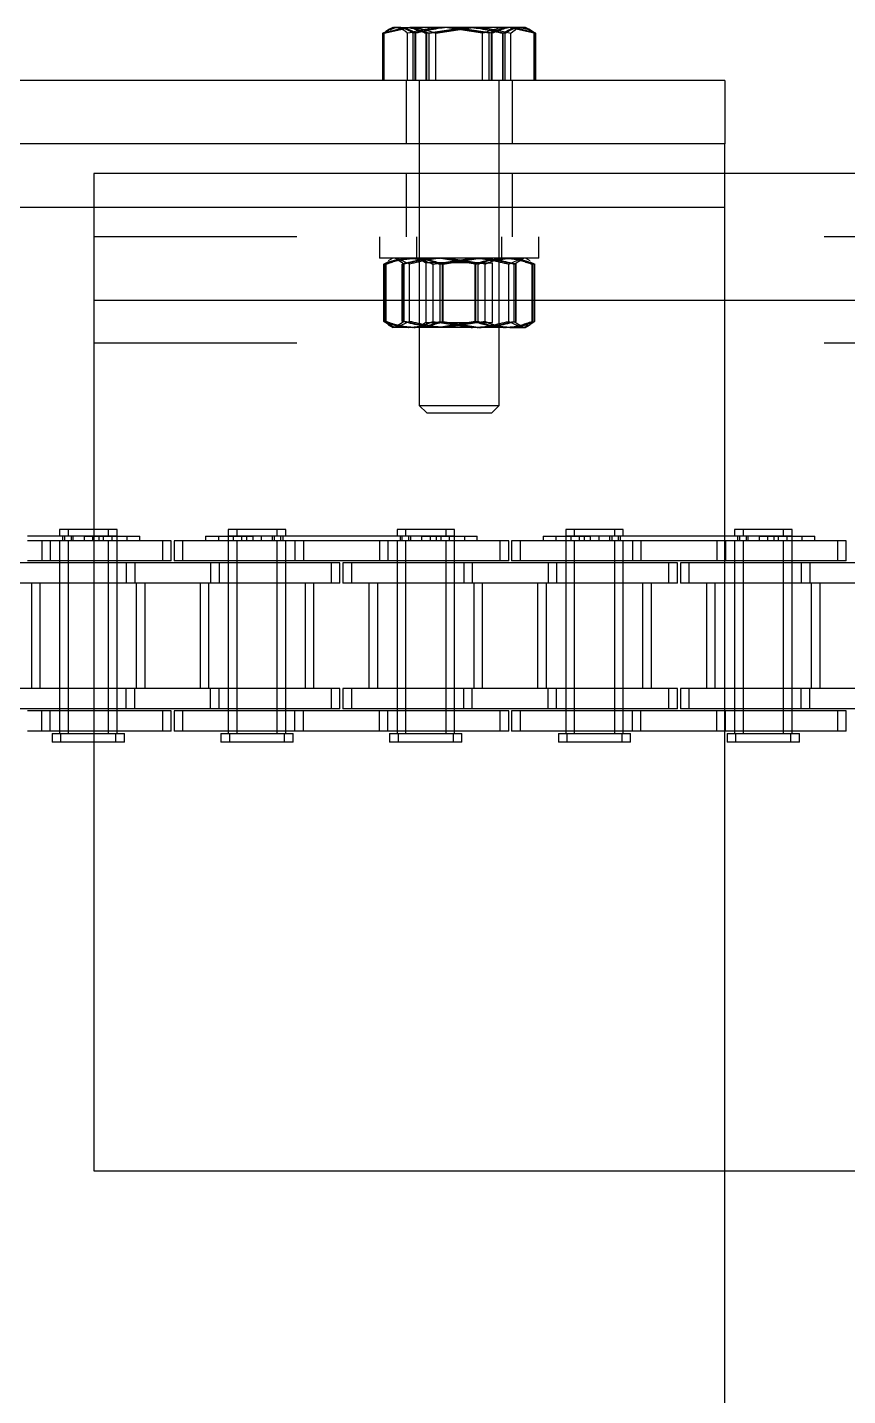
# Model space of a CAD drawing. Header units: metres. Extents: x 0 to 21025, y 0 to 14850.
# Drawn here: x 2875.6 to 2937.3, y 9244.2 to 9347.1 of the extents above; entities that cross this region are included whole.
import ezdxf

# ---------------------------------------------------------------- set-up
doc = ezdxf.new("R2010")
doc.units = ezdxf.units.M
doc.header["$LTSCALE"] = 25
doc.linetypes.add('HIDDEN2', pattern=[4.7625, 3.175, -1.5875])
doc.layers.add('SL4', color=4, linetype='Continuous')
doc.layers.add('ST1', color=7, linetype='HIDDEN2')

msp = doc.modelspace()

# ---------------------------------------------------------------- linework, layer by layer
at = {"layer": 'SL4'}
for p, q in [((2902.309, 9343.146), (2902.309, 9346.699)), ((2902.332, 9346.699), (2902.485, 9346.739)), ((2902.332, 9343.146), (2902.332, 9346.699)), ((2902.422, 9346.699), (2904.362, 9347.146)), ((2902.825, 9346.951), (2902.422, 9346.699)), ((2902.422, 9343.146), (2902.422, 9346.699)), ((2902.814, 9347.002), (2902.627, 9346.894)), ((2903.064, 9347.146), (2902.814, 9347.002)), ((2903.064, 9347.146), (2904.362, 9347.146)), ((2909.124, 9347.146), (2904.362, 9347.146)), ((2906.303, 9346.699), (2909.124, 9347.146)), ((2906.303, 9343.146), (2906.303, 9346.699)), ((2912.826, 9347.146), (2909.124, 9347.146)), ((2911.945, 9343.146), (2911.945, 9346.699)), ((2913.064, 9347.146), (2912.826, 9347.146)), ((2913.314, 9347.002), (2913.064, 9347.146)), ((2913.501, 9346.894), (2913.314, 9347.002)), ((2913.602, 9346.835), (2913.501, 9346.894)), ((2913.706, 9343.146), (2913.706, 9346.699)), ((2913.796, 9343.146), (2913.796, 9346.699)), ((2913.82, 9343.146), (2913.82, 9346.699)), ((2928.064, 9343.146), (2828.064, 9343.146)), ((2928.064, 9343.146), (2928.064, 9338.384)), ((2928.064, 9338.384), (2828.064, 9338.384)), ((2905.064, 9338.384), (2905.064, 9336.149)), ((2911.064, 9336.149), (2911.064, 9338.384)), ((2928.064, 9336.149), (2928.064, 9338.384)), ((4205.539, 9336.149), (2880.564, 9336.149)), ((2880.564, 9336.149), (2880.564, 9326.624)), ((2875.564, 9333.621), (2880.564, 9333.621)), ((2880.564, 9326.624), (4205.539, 9326.624)), ((2880.564, 9326.624), (2880.564, 9261.149)), ((2877.985, 9309.384), (2877.985, 9308.91)), ((2880.564, 9309.384), (2877.985, 9309.384)), ((2879.83, 9308.873), (2875.564, 9308.873)), ((2876.655, 9308.541), (2875.564, 9308.541)), ((2876.655, 9308.541), (2876.655, 9307.021)), ((2880.469, 9308.541), (2876.655, 9308.541)), ((2877.985, 9308.91), (2880.564, 9308.91)), ((2878.354, 9308.91), (2878.354, 9308.873)), ((2879.83, 9308.873), (2879.83, 9308.541)), ((2879.83, 9308.873), (2880.564, 9308.873)), ((2876.655, 9307.021), (2875.564, 9307.021)), ((2880.564, 9306.869), (2875.564, 9306.869)), ((2880.564, 9307.021), (2876.655, 9307.021)), ((2877.985, 9307.021), (2877.985, 9306.869)), ((2880.564, 9305.349), (2875.564, 9305.349)), ((2875.87, 9305.349), (2875.87, 9297.419)), ((2880.564, 9297.419), (2875.564, 9297.419)), ((2880.564, 9295.899), (2875.564, 9295.899)), ((2877.985, 9295.899), (2877.985, 9295.747)), ((2876.655, 9295.747), (2875.564, 9295.747)), ((2876.655, 9294.227), (2876.655, 9295.747)), ((2880.564, 9295.747), (2876.655, 9295.747)), ((2876.655, 9294.227), (2875.564, 9294.227)), ((2880.564, 9294.227), (2876.655, 9294.227)), ((2877.432, 9294.042), (2877.432, 9293.384)), ((2877.432, 9294.042), (2880.564, 9294.042)), ((2877.985, 9294.227), (2877.985, 9294.042)), ((2880.564, 9293.384), (2877.432, 9293.384)), ((2880.564, 9261.149), (4205.539, 9261.149)), ((2928.064, 9121.619), (2928.064, 9261.149))]:
    msp.add_line(p, q, dxfattribs=at)
for points, knots in [([(2904.362, 9347.146), (2904.408, 9347.146), (2905.064, 9347.139), (2905.706, 9346.911), (2906.303, 9346.699)], [0, 0, 0, 0, 0.0702006, 1, 1, 1, 1]), ([(2909.124, 9347.146), (2909.191, 9347.146), (2910.143, 9347.139), (2911.077, 9346.911), (2911.945, 9346.699)], [0, 0, 0, 0, 0.0702006, 1, 1, 1, 1]), ([(2911.945, 9346.699), (2912.168, 9346.882), (2912.459, 9347.12), (2912.757, 9347.141), (2912.826, 9347.146)], [0, 0, 0, 0, 0.7681507, 1, 1, 1, 1]), ([(2912.826, 9347.146), (2913.061, 9347.09), (2913.359, 9347.018), (2913.646, 9346.755), (2913.706, 9346.699)], [0, 0, 0, 0, 0.7889992, 1, 1, 1, 1])]:
    msp.add_open_spline(points, degree=3, knots=knots, dxfattribs=at)
at = {"layer": 'ST1'}
for p, q in [((2902.309, 9346.699), (2903.945, 9347.146)), ((2902.546, 9346.804), (2902.309, 9346.699)), ((2902.313, 9346.699), (2903.973, 9347.146)), ((2902.313, 9343.146), (2902.313, 9346.699)), ((2902.644, 9346.851), (2902.332, 9346.699)), ((2902.485, 9346.739), (2904.064, 9347.146)), ((2902.627, 9346.894), (2902.526, 9346.835)), ((2904.183, 9343.146), (2904.183, 9346.699)), ((2904.6, 9343.146), (2904.6, 9346.699)), ((2904.745, 9343.146), (2904.745, 9346.699)), ((2904.791, 9343.146), (2904.791, 9346.699)), ((2905.582, 9346.699), (2908.46, 9347.146)), ((2905.582, 9343.146), (2905.582, 9346.699)), ((2905.633, 9346.699), (2908.508, 9347.146)), ((2905.633, 9343.146), (2905.633, 9346.699)), ((2905.796, 9346.699), (2908.662, 9347.146)), ((2905.796, 9343.146), (2905.796, 9346.699)), ((2909.826, 9346.699), (2907.004, 9347.146)), ((2910.332, 9346.699), (2907.466, 9347.146)), ((2910.496, 9346.699), (2907.62, 9347.146)), ((2910.547, 9346.699), (2907.669, 9347.146)), ((2909.826, 9343.146), (2909.826, 9346.699)), ((2910.332, 9343.146), (2910.332, 9346.699)), ((2910.496, 9343.146), (2910.496, 9346.699)), ((2910.547, 9343.146), (2910.547, 9346.699)), ((2911.337, 9343.146), (2911.337, 9346.699)), ((2911.383, 9343.146), (2911.383, 9346.699)), ((2911.528, 9343.146), (2911.528, 9346.699)), ((2913.706, 9346.699), (2911.766, 9347.146)), ((2913.796, 9346.699), (2912.064, 9347.146)), ((2913.815, 9346.699), (2912.155, 9347.146)), ((2913.82, 9346.699), (2912.183, 9347.146)), ((2913.815, 9343.146), (2913.815, 9346.699)), ((2904.064, 9343.146), (2904.064, 9338.384)), ((2905.064, 9343.146), (2905.064, 9338.384)), ((2911.064, 9338.384), (2911.064, 9343.146)), ((2912.064, 9338.384), (2912.064, 9343.146)), ((2904.064, 9336.149), (2904.064, 9331.386)), ((2905.064, 9336.149), (2905.064, 9318.701)), ((2911.064, 9318.701), (2911.064, 9336.149)), ((2912.064, 9331.386), (2912.064, 9336.149)), ((2928.064, 9333.621), (2928.064, 9336.149)), ((2828.064, 9333.621), (2928.064, 9333.621)), ((2880.564, 9333.621), (2928.064, 9333.621)), ((2928.064, 9261.149), (2928.064, 9333.621)), ((4205.539, 9331.386), (2880.564, 9331.386)), ((2902.064, 9331.386), (2902.064, 9329.786)), ((2904.864, 9331.386), (2904.864, 9329.786)), ((2911.264, 9329.786), (2911.264, 9331.386)), ((2914.064, 9329.786), (2914.064, 9331.386)), ((2913.778, 9329.786), (2902.064, 9329.786)), ((2903.064, 9329.786), (2902.715, 9329.585)), ((2903.935, 9329.339), (2903.22, 9329.786)), ((2904.331, 9329.339), (2903.357, 9329.786)), ((2905.064, 9329.786), (2905.564, 9329.436)), ((2906.117, 9329.339), (2908.957, 9329.786)), ((2909.266, 9329.339), (2906.52, 9329.786)), ((2909.321, 9329.339), (2906.566, 9329.786)), ((2906.633, 9329.339), (2909.413, 9329.786)), ((2909.495, 9329.339), (2906.715, 9329.786)), ((2906.808, 9329.339), (2909.562, 9329.786)), ((2906.863, 9329.339), (2909.608, 9329.786)), ((2910.012, 9329.339), (2907.171, 9329.786)), ((2911.797, 9329.339), (2912.771, 9329.786)), ((2912.193, 9329.339), (2912.908, 9329.786)), ((2913.413, 9329.585), (2913.064, 9329.786)), ((2914.064, 9329.786), (2913.778, 9329.786)), ((2902.752, 9329.521), (2902.383, 9329.339)), ((2902.383, 9325.033), (2902.383, 9329.339)), ((2902.505, 9325.033), (2902.505, 9329.339)), ((2902.556, 9325.033), (2902.556, 9329.339)), ((2902.573, 9325.033), (2902.573, 9329.339)), ((2903.774, 9325.033), (2903.774, 9329.339)), ((2903.812, 9325.033), (2903.812, 9329.339)), ((2903.935, 9325.033), (2903.935, 9329.339)), ((2904.331, 9325.033), (2904.331, 9329.339)), ((2909.971, 9329.436), (2905.564, 9329.436)), ((2905.564, 9329.436), (2905.564, 9324.962)), ((2906.117, 9325.033), (2906.117, 9329.339)), ((2906.633, 9325.033), (2906.633, 9329.339)), ((2906.808, 9325.033), (2906.808, 9329.339)), ((2906.863, 9325.033), (2906.863, 9329.339)), ((2909.266, 9325.033), (2909.266, 9329.339)), ((2909.321, 9325.033), (2909.321, 9329.339)), ((2909.495, 9325.033), (2909.495, 9329.339)), ((2909.971, 9329.436), (2910.564, 9329.436)), ((2910.012, 9325.033), (2910.012, 9329.339)), ((2910.564, 9324.962), (2910.564, 9329.436)), ((2911.797, 9325.033), (2911.797, 9329.339)), ((2912.193, 9325.033), (2912.193, 9329.339)), ((2912.316, 9325.033), (2912.316, 9329.339)), ((2912.354, 9325.033), (2912.354, 9329.339)), ((2913.376, 9329.521), (2913.745, 9329.339)), ((2913.555, 9325.033), (2913.555, 9329.339)), ((2913.573, 9325.033), (2913.573, 9329.339)), ((2913.624, 9325.033), (2913.624, 9329.339)), ((2913.745, 9325.033), (2913.745, 9329.339)), ((2880.564, 9326.624), (4205.539, 9326.624)), ((2902.715, 9324.788), (2903.064, 9324.586)), ((2903.935, 9325.033), (2903.22, 9324.586)), ((2904.331, 9325.033), (2903.357, 9324.586)), ((2905.564, 9324.962), (2905.064, 9324.611)), ((2905.564, 9324.962), (2910.564, 9324.962)), ((2906.117, 9325.033), (2908.957, 9324.586)), ((2909.266, 9325.033), (2906.52, 9324.586)), ((2909.321, 9325.033), (2906.566, 9324.586)), ((2906.633, 9325.033), (2909.413, 9324.586)), ((2909.495, 9325.033), (2906.715, 9324.586)), ((2906.808, 9325.033), (2909.562, 9324.586)), ((2906.863, 9325.033), (2909.608, 9324.586)), ((2910.012, 9325.033), (2907.171, 9324.586)), ((2911.797, 9325.033), (2912.771, 9324.586)), ((2912.193, 9325.033), (2912.908, 9324.586)), ((2913.064, 9324.586), (2913.413, 9324.788)), ((2903.357, 9324.586), (2903.064, 9324.586)), ((2907.171, 9324.586), (2903.357, 9324.586)), ((2905.064, 9324.611), (2910.353, 9324.611)), ((2905.064, 9324.611), (2905.064, 9324.586)), ((2911.878, 9324.586), (2907.171, 9324.586)), ((2910.353, 9324.611), (2911.064, 9324.611)), ((2911.064, 9324.586), (2911.064, 9324.611)), ((2911.878, 9324.586), (2913.064, 9324.586)), ((4205.539, 9323.386), (2880.564, 9323.386)), ((2905.064, 9318.701), (2911.064, 9318.701)), ((2905.064, 9318.701), (2905.619, 9318.146)), ((2910.51, 9318.146), (2911.064, 9318.701)), ((2905.619, 9318.146), (2910.51, 9318.146)), ((2878.624, 9309.384), (2878.624, 9308.91)), ((2881.675, 9309.384), (2880.564, 9309.384)), ((2882.314, 9309.384), (2881.675, 9309.384)), ((2881.675, 9308.91), (2881.675, 9309.384)), ((2882.314, 9308.91), (2882.314, 9309.384)), ((2894.375, 9309.384), (2890.685, 9309.384)), ((2890.685, 9309.384), (2890.685, 9308.91)), ((2891.324, 9309.384), (2891.324, 9308.91)), ((2895.014, 9309.384), (2894.375, 9309.384)), ((2894.375, 9308.91), (2894.375, 9309.384)), ((2895.014, 9308.91), (2895.014, 9309.384)), ((2907.075, 9309.384), (2903.385, 9309.384)), ((2903.385, 9309.384), (2903.385, 9308.91)), ((2904.024, 9309.384), (2904.024, 9308.91)), ((2907.714, 9309.384), (2907.075, 9309.384)), ((2907.075, 9308.91), (2907.075, 9309.384)), ((2907.714, 9308.91), (2907.714, 9309.384)), ((2919.775, 9309.384), (2916.085, 9309.384)), ((2916.085, 9309.384), (2916.085, 9308.91)), ((2916.724, 9309.384), (2916.724, 9308.91)), ((2920.414, 9309.384), (2919.775, 9309.384)), ((2919.775, 9308.91), (2919.775, 9309.384)), ((2920.414, 9308.91), (2920.414, 9309.384)), ((2932.475, 9309.384), (2928.785, 9309.384)), ((2928.785, 9309.384), (2928.785, 9308.91)), ((2929.424, 9309.384), (2929.424, 9308.91)), ((2933.114, 9309.384), (2932.475, 9309.384)), ((2932.475, 9308.91), (2932.475, 9309.384)), ((2933.114, 9308.91), (2933.114, 9309.384)), ((2876.655, 9308.541), (2876.655, 9307.021)), ((2877.294, 9308.541), (2877.294, 9307.021)), ((2877.985, 9308.541), (2877.985, 9307.021)), ((2877.985, 9308.541), (2877.985, 9307.021)), ((2878.211, 9308.873), (2878.211, 9308.541)), ((2878.354, 9308.873), (2878.354, 9308.541)), ((2878.624, 9308.541), (2878.624, 9307.021)), ((2878.624, 9308.541), (2878.624, 9294.042)), ((2878.85, 9308.873), (2878.85, 9308.541)), ((2878.993, 9308.91), (2878.993, 9308.541)), ((2880.469, 9308.873), (2880.469, 9308.541)), ((2885.75, 9308.541), (2880.469, 9308.541)), ((2880.564, 9308.91), (2881.675, 9308.91)), ((2880.564, 9308.873), (2883.061, 9308.873)), ((2880.937, 9308.873), (2880.937, 9308.541)), ((2881.306, 9308.541), (2881.306, 9308.91)), ((2881.675, 9308.91), (2882.314, 9308.91)), ((2881.675, 9307.021), (2881.675, 9308.541)), ((2881.675, 9294.042), (2881.675, 9308.541)), ((2881.945, 9308.541), (2881.945, 9308.91)), ((2882.314, 9307.021), (2882.314, 9308.873)), ((2882.314, 9294.042), (2882.314, 9308.541)), ((2883.061, 9308.873), (2883.061, 9308.541)), ((2883.061, 9308.873), (2884.021, 9308.873)), ((2884.021, 9308.541), (2884.021, 9308.873)), ((2886.389, 9308.541), (2885.75, 9308.541)), ((2885.75, 9307.021), (2885.75, 9308.541)), ((2886.389, 9307.021), (2886.389, 9308.541)), ((2895.705, 9308.541), (2886.61, 9308.541)), ((2886.61, 9308.541), (2886.61, 9307.021)), ((2887.249, 9308.541), (2887.249, 9307.021)), ((2888.978, 9308.873), (2892.53, 9308.873)), ((2888.978, 9308.873), (2888.978, 9308.541)), ((2889.939, 9308.873), (2889.939, 9308.541)), ((2890.685, 9308.91), (2894.375, 9308.91)), ((2890.685, 9308.873), (2890.685, 9307.021)), ((2890.685, 9308.541), (2890.685, 9294.042)), ((2891.054, 9308.91), (2891.054, 9308.541)), ((2891.324, 9308.541), (2891.324, 9307.021)), ((2891.324, 9308.541), (2891.324, 9294.042)), ((2891.693, 9308.91), (2891.693, 9308.541)), ((2892.062, 9308.873), (2892.062, 9308.541)), ((2892.53, 9308.873), (2892.53, 9308.541)), ((2905.23, 9308.873), (2892.53, 9308.873)), ((2893.169, 9308.873), (2893.169, 9308.541)), ((2894.006, 9308.541), (2894.006, 9308.91)), ((2894.149, 9308.873), (2894.149, 9308.541)), ((2894.375, 9308.91), (2895.014, 9308.91)), ((2894.375, 9307.021), (2894.375, 9308.541)), ((2894.375, 9294.042), (2894.375, 9308.541)), ((2894.645, 9308.541), (2894.645, 9308.91)), ((2894.788, 9308.873), (2894.788, 9308.541)), ((2895.014, 9307.021), (2895.014, 9308.541)), ((2895.014, 9294.042), (2895.014, 9308.541)), ((2895.705, 9308.541), (2895.705, 9307.021)), ((2902.055, 9308.541), (2895.705, 9308.541)), ((2896.344, 9308.541), (2896.344, 9307.021)), ((2902.055, 9308.541), (2902.055, 9307.021)), ((2911.15, 9308.541), (2902.055, 9308.541)), ((2902.694, 9308.541), (2902.694, 9307.021)), ((2903.385, 9308.91), (2907.075, 9308.91)), ((2903.385, 9308.541), (2903.385, 9307.021)), ((2903.385, 9308.541), (2903.385, 9294.042)), ((2903.611, 9308.873), (2903.611, 9308.541)), ((2903.754, 9308.91), (2903.754, 9308.541)), ((2904.024, 9308.541), (2904.024, 9307.021)), ((2904.024, 9308.541), (2904.024, 9294.042)), ((2904.25, 9308.873), (2904.25, 9308.541)), ((2904.393, 9308.91), (2904.393, 9308.541)), ((2905.23, 9308.873), (2905.23, 9308.541)), ((2905.23, 9308.873), (2908.461, 9308.873)), ((2905.869, 9308.873), (2905.869, 9308.541)), ((2906.337, 9308.873), (2906.337, 9308.541)), ((2906.706, 9308.541), (2906.706, 9308.91)), ((2907.075, 9308.91), (2907.714, 9308.91)), ((2907.075, 9307.021), (2907.075, 9308.541)), ((2907.075, 9294.042), (2907.075, 9308.541)), ((2907.345, 9308.541), (2907.345, 9308.91)), ((2907.714, 9307.021), (2907.714, 9308.873)), ((2907.714, 9294.042), (2907.714, 9308.541)), ((2908.461, 9308.873), (2908.461, 9308.541)), ((2908.461, 9308.873), (2909.421, 9308.873)), ((2909.421, 9308.541), (2909.421, 9308.873)), ((2911.789, 9308.541), (2911.15, 9308.541)), ((2911.15, 9307.021), (2911.15, 9308.541)), ((2911.789, 9307.021), (2911.789, 9308.541)), ((2921.105, 9308.541), (2912.01, 9308.541)), ((2912.01, 9308.541), (2912.01, 9307.021)), ((2912.649, 9308.541), (2912.649, 9307.021)), ((2914.378, 9308.873), (2917.93, 9308.873)), ((2914.378, 9308.873), (2914.378, 9308.541)), ((2915.338, 9308.873), (2915.338, 9308.541)), ((2916.085, 9308.91), (2919.775, 9308.91)), ((2916.085, 9308.873), (2916.085, 9307.021)), ((2916.085, 9308.541), (2916.085, 9294.042)), ((2916.454, 9308.91), (2916.454, 9308.541)), ((2916.724, 9308.541), (2916.724, 9307.021)), ((2916.724, 9308.541), (2916.724, 9294.042)), ((2917.093, 9308.91), (2917.093, 9308.541)), ((2917.462, 9308.873), (2917.462, 9308.541)), ((2917.93, 9308.873), (2917.93, 9308.541)), ((2930.63, 9308.873), (2917.93, 9308.873)), ((2918.569, 9308.873), (2918.569, 9308.541)), ((2919.406, 9308.541), (2919.406, 9308.91)), ((2919.549, 9308.873), (2919.549, 9308.541)), ((2919.775, 9308.91), (2920.414, 9308.91)), ((2919.775, 9307.021), (2919.775, 9308.541)), ((2919.775, 9294.042), (2919.775, 9308.541)), ((2920.045, 9308.541), (2920.045, 9308.91)), ((2920.188, 9308.873), (2920.188, 9308.541)), ((2920.414, 9307.021), (2920.414, 9308.541)), ((2920.414, 9294.042), (2920.414, 9308.541)), ((2921.105, 9308.541), (2921.105, 9307.021)), ((2927.455, 9308.541), (2921.105, 9308.541)), ((2921.744, 9308.541), (2921.744, 9307.021)), ((2927.455, 9308.541), (2927.455, 9307.021)), ((2936.55, 9308.541), (2927.455, 9308.541)), ((2928.094, 9308.541), (2928.094, 9307.021)), ((2928.785, 9308.91), (2932.475, 9308.91)), ((2928.785, 9308.541), (2928.785, 9307.021)), ((2928.785, 9308.541), (2928.785, 9294.042)), ((2929.011, 9308.873), (2929.011, 9308.541)), ((2929.154, 9308.91), (2929.154, 9308.541)), ((2929.424, 9308.541), (2929.424, 9307.021)), ((2929.424, 9308.541), (2929.424, 9294.042)), ((2929.65, 9308.873), (2929.65, 9308.541)), ((2929.793, 9308.91), (2929.793, 9308.541)), ((2930.63, 9308.873), (2930.63, 9308.541)), ((2930.63, 9308.873), (2933.861, 9308.873)), ((2931.269, 9308.873), (2931.269, 9308.541)), ((2931.737, 9308.873), (2931.737, 9308.541)), ((2932.106, 9308.541), (2932.106, 9308.91)), ((2932.475, 9308.91), (2933.114, 9308.91)), ((2932.475, 9307.021), (2932.475, 9308.541)), ((2932.475, 9294.042), (2932.475, 9308.541)), ((2932.745, 9308.541), (2932.745, 9308.91)), ((2933.114, 9307.021), (2933.114, 9308.873)), ((2933.114, 9294.042), (2933.114, 9308.541)), ((2933.861, 9308.873), (2933.861, 9308.541)), ((2933.861, 9308.873), (2934.821, 9308.873)), ((2934.821, 9308.541), (2934.821, 9308.873)), ((2937.189, 9308.541), (2936.55, 9308.541)), ((2936.55, 9307.021), (2936.55, 9308.541)), ((2937.189, 9307.021), (2937.189, 9308.541)), ((2875.564, 9306.869), (2873.91, 9306.869)), ((2877.985, 9306.869), (2877.985, 9295.899)), ((2877.985, 9306.869), (2877.985, 9305.349)), ((2878.624, 9306.869), (2878.624, 9305.349)), ((2885.75, 9307.021), (2880.564, 9307.021)), ((2883.005, 9306.869), (2880.564, 9306.869)), ((2881.675, 9305.349), (2881.675, 9306.869)), ((2882.314, 9305.349), (2882.314, 9306.869)), ((2883.005, 9306.869), (2883.005, 9305.349)), ((2889.355, 9306.869), (2883.005, 9306.869)), ((2883.644, 9306.869), (2883.644, 9305.349)), ((2886.389, 9307.021), (2885.75, 9307.021)), ((2895.705, 9307.021), (2886.61, 9307.021)), ((2889.355, 9306.869), (2889.355, 9305.349)), ((2898.45, 9306.869), (2889.355, 9306.869)), ((2889.994, 9306.869), (2889.994, 9305.349)), ((2890.685, 9306.869), (2890.685, 9305.349)), ((2891.324, 9306.869), (2891.324, 9305.349)), ((2894.375, 9305.349), (2894.375, 9306.869)), ((2895.014, 9305.349), (2895.014, 9306.869)), ((2902.055, 9307.021), (2895.705, 9307.021)), ((2899.089, 9306.869), (2898.45, 9306.869)), ((2898.45, 9305.349), (2898.45, 9306.869)), ((2899.089, 9305.349), (2899.089, 9306.869)), ((2908.405, 9306.869), (2899.31, 9306.869)), ((2899.31, 9306.869), (2899.31, 9305.349)), ((2899.949, 9306.869), (2899.949, 9305.349)), ((2911.15, 9307.021), (2902.055, 9307.021)), ((2903.385, 9306.869), (2903.385, 9305.349)), ((2904.024, 9306.869), (2904.024, 9305.349)), ((2907.075, 9305.349), (2907.075, 9306.869)), ((2907.714, 9305.349), (2907.714, 9306.869)), ((2908.405, 9306.869), (2908.405, 9305.349)), ((2914.755, 9306.869), (2908.405, 9306.869)), ((2909.044, 9306.869), (2909.044, 9305.349)), ((2911.789, 9307.021), (2911.15, 9307.021)), ((2921.105, 9307.021), (2912.01, 9307.021)), ((2914.755, 9306.869), (2914.755, 9305.349)), ((2923.85, 9306.869), (2914.755, 9306.869)), ((2915.394, 9306.869), (2915.394, 9305.349)), ((2916.085, 9306.869), (2916.085, 9305.349)), ((2916.724, 9306.869), (2916.724, 9305.349)), ((2919.775, 9305.349), (2919.775, 9306.869)), ((2920.414, 9305.349), (2920.414, 9306.869)), ((2927.455, 9307.021), (2921.105, 9307.021)), ((2924.489, 9306.869), (2923.85, 9306.869)), ((2923.85, 9305.349), (2923.85, 9306.869)), ((2924.489, 9305.349), (2924.489, 9306.869)), ((2933.805, 9306.869), (2924.71, 9306.869)), ((2924.71, 9306.869), (2924.71, 9305.349)), ((2925.349, 9306.869), (2925.349, 9305.349)), ((2936.55, 9307.021), (2927.455, 9307.021)), ((2928.785, 9306.869), (2928.785, 9305.349)), ((2929.424, 9306.869), (2929.424, 9305.349)), ((2932.475, 9305.349), (2932.475, 9306.869)), ((2933.114, 9305.349), (2933.114, 9306.869)), ((2933.805, 9306.869), (2933.805, 9305.349)), ((2940.155, 9306.869), (2933.805, 9306.869)), ((2934.444, 9306.869), (2934.444, 9305.349)), ((2937.189, 9307.021), (2936.55, 9307.021)), ((2875.564, 9305.349), (2873.91, 9305.349)), ((2876.509, 9305.349), (2876.509, 9297.419)), ((2877.985, 9305.349), (2877.985, 9297.419)), ((2878.624, 9305.349), (2878.624, 9297.419)), ((2883.005, 9305.349), (2880.564, 9305.349)), ((2881.675, 9297.419), (2881.675, 9305.349)), ((2882.314, 9297.419), (2882.314, 9305.349)), ((2889.355, 9305.349), (2883.005, 9305.349)), ((2883.79, 9297.419), (2883.79, 9305.349)), ((2884.429, 9297.419), (2884.429, 9305.349)), ((2888.57, 9305.349), (2888.57, 9297.419)), ((2889.209, 9305.349), (2889.209, 9297.419)), ((2898.45, 9305.349), (2889.355, 9305.349)), ((2890.685, 9305.349), (2890.685, 9297.419)), ((2891.324, 9305.349), (2891.324, 9297.419)), ((2894.375, 9297.419), (2894.375, 9305.349)), ((2895.014, 9297.419), (2895.014, 9305.349)), ((2896.49, 9297.419), (2896.49, 9305.349)), ((2897.129, 9297.419), (2897.129, 9305.349)), ((2899.089, 9305.349), (2898.45, 9305.349)), ((2908.405, 9305.349), (2899.31, 9305.349)), ((2901.27, 9305.349), (2901.27, 9297.419)), ((2901.909, 9305.349), (2901.909, 9297.419)), ((2903.385, 9305.349), (2903.385, 9297.419)), ((2904.024, 9305.349), (2904.024, 9297.419)), ((2907.075, 9297.419), (2907.075, 9305.349)), ((2907.714, 9297.419), (2907.714, 9305.349)), ((2914.755, 9305.349), (2908.405, 9305.349)), ((2909.19, 9297.419), (2909.19, 9305.349)), ((2909.829, 9297.419), (2909.829, 9305.349)), ((2913.97, 9305.349), (2913.97, 9297.419)), ((2914.609, 9305.349), (2914.609, 9297.419)), ((2923.85, 9305.349), (2914.755, 9305.349)), ((2916.085, 9305.349), (2916.085, 9297.419)), ((2916.724, 9305.349), (2916.724, 9297.419)), ((2919.775, 9297.419), (2919.775, 9305.349)), ((2920.414, 9297.419), (2920.414, 9305.349)), ((2921.89, 9297.419), (2921.89, 9305.349)), ((2922.529, 9297.419), (2922.529, 9305.349)), ((2924.489, 9305.349), (2923.85, 9305.349)), ((2933.805, 9305.349), (2924.71, 9305.349)), ((2926.67, 9305.349), (2926.67, 9297.419)), ((2927.309, 9305.349), (2927.309, 9297.419)), ((2928.785, 9305.349), (2928.785, 9297.419)), ((2929.424, 9305.349), (2929.424, 9297.419)), ((2932.475, 9297.419), (2932.475, 9305.349)), ((2933.114, 9297.419), (2933.114, 9305.349)), ((2940.155, 9305.349), (2933.805, 9305.349)), ((2934.59, 9297.419), (2934.59, 9305.349)), ((2935.229, 9297.419), (2935.229, 9305.349)), ((2875.564, 9297.419), (2873.91, 9297.419)), ((2877.985, 9297.419), (2877.985, 9295.899)), ((2878.624, 9297.419), (2878.624, 9295.899)), ((2883.005, 9297.419), (2880.564, 9297.419)), ((2881.675, 9295.899), (2881.675, 9297.419)), ((2882.314, 9295.899), (2882.314, 9297.419)), ((2883.005, 9295.899), (2883.005, 9297.419)), ((2889.355, 9297.419), (2883.005, 9297.419)), ((2883.644, 9295.899), (2883.644, 9297.419)), ((2889.355, 9295.899), (2889.355, 9297.419)), ((2898.45, 9297.419), (2889.355, 9297.419)), ((2889.994, 9295.899), (2889.994, 9297.419)), ((2890.685, 9297.419), (2890.685, 9295.899)), ((2891.324, 9297.419), (2891.324, 9295.899)), ((2894.375, 9295.899), (2894.375, 9297.419)), ((2895.014, 9295.899), (2895.014, 9297.419)), ((2899.089, 9297.419), (2898.45, 9297.419)), ((2898.45, 9295.899), (2898.45, 9297.419)), ((2899.089, 9295.899), (2899.089, 9297.419)), ((2908.405, 9297.419), (2899.31, 9297.419)), ((2899.31, 9297.419), (2899.31, 9295.899)), ((2899.949, 9297.419), (2899.949, 9295.899)), ((2903.385, 9297.419), (2903.385, 9295.899)), ((2904.024, 9297.419), (2904.024, 9295.899)), ((2907.075, 9295.899), (2907.075, 9297.419)), ((2907.714, 9295.899), (2907.714, 9297.419)), ((2908.405, 9295.899), (2908.405, 9297.419)), ((2914.755, 9297.419), (2908.405, 9297.419)), ((2909.044, 9295.899), (2909.044, 9297.419)), ((2914.755, 9295.899), (2914.755, 9297.419)), ((2923.85, 9297.419), (2914.755, 9297.419)), ((2915.394, 9295.899), (2915.394, 9297.419)), ((2916.085, 9297.419), (2916.085, 9295.899)), ((2916.724, 9297.419), (2916.724, 9295.899)), ((2919.775, 9295.899), (2919.775, 9297.419)), ((2920.414, 9295.899), (2920.414, 9297.419)), ((2924.489, 9297.419), (2923.85, 9297.419)), ((2923.85, 9295.899), (2923.85, 9297.419)), ((2924.489, 9295.899), (2924.489, 9297.419)), ((2933.805, 9297.419), (2924.71, 9297.419)), ((2924.71, 9297.419), (2924.71, 9295.899)), ((2925.349, 9297.419), (2925.349, 9295.899)), ((2928.785, 9297.419), (2928.785, 9295.899)), ((2929.424, 9297.419), (2929.424, 9295.899)), ((2932.475, 9295.899), (2932.475, 9297.419)), ((2933.114, 9295.899), (2933.114, 9297.419)), ((2933.805, 9295.899), (2933.805, 9297.419)), ((2940.155, 9297.419), (2933.805, 9297.419)), ((2934.444, 9295.899), (2934.444, 9297.419)), ((2875.564, 9295.899), (2873.91, 9295.899)), ((2883.005, 9295.899), (2880.564, 9295.899)), ((2889.355, 9295.899), (2883.005, 9295.899)), ((2898.45, 9295.899), (2889.355, 9295.899)), ((2899.089, 9295.899), (2898.45, 9295.899)), ((2908.405, 9295.899), (2899.31, 9295.899)), ((2914.755, 9295.899), (2908.405, 9295.899)), ((2923.85, 9295.899), (2914.755, 9295.899)), ((2924.489, 9295.899), (2923.85, 9295.899)), ((2933.805, 9295.899), (2924.71, 9295.899)), ((2940.155, 9295.899), (2933.805, 9295.899)), ((2876.655, 9294.227), (2876.655, 9295.747)), ((2877.294, 9294.227), (2877.294, 9295.747)), ((2877.985, 9295.747), (2877.985, 9294.227)), ((2877.985, 9295.747), (2877.985, 9294.227)), ((2878.624, 9295.747), (2878.624, 9294.227)), ((2885.75, 9295.747), (2880.564, 9295.747)), ((2881.675, 9294.227), (2881.675, 9295.747)), ((2882.314, 9294.227), (2882.314, 9295.747)), ((2886.389, 9295.747), (2885.75, 9295.747)), ((2885.75, 9294.227), (2885.75, 9295.747)), ((2886.389, 9294.227), (2886.389, 9295.747)), ((2895.705, 9295.747), (2886.61, 9295.747)), ((2886.61, 9295.747), (2886.61, 9294.227)), ((2887.249, 9295.747), (2887.249, 9294.227)), ((2890.685, 9295.747), (2890.685, 9294.227)), ((2891.324, 9295.747), (2891.324, 9294.227)), ((2894.375, 9294.227), (2894.375, 9295.747)), ((2895.014, 9294.227), (2895.014, 9295.747)), ((2895.705, 9294.227), (2895.705, 9295.747)), ((2902.055, 9295.747), (2895.705, 9295.747)), ((2896.344, 9294.227), (2896.344, 9295.747)), ((2902.055, 9294.227), (2902.055, 9295.747)), ((2911.15, 9295.747), (2902.055, 9295.747)), ((2902.694, 9294.227), (2902.694, 9295.747)), ((2903.385, 9295.747), (2903.385, 9294.227)), ((2904.024, 9295.747), (2904.024, 9294.227)), ((2907.075, 9294.227), (2907.075, 9295.747)), ((2907.714, 9294.227), (2907.714, 9295.747)), ((2911.789, 9295.747), (2911.15, 9295.747)), ((2911.15, 9294.227), (2911.15, 9295.747)), ((2911.789, 9294.227), (2911.789, 9295.747)), ((2921.105, 9295.747), (2912.01, 9295.747)), ((2912.01, 9295.747), (2912.01, 9294.227)), ((2912.649, 9295.747), (2912.649, 9294.227)), ((2916.085, 9295.747), (2916.085, 9294.227)), ((2916.724, 9295.747), (2916.724, 9294.227)), ((2919.775, 9294.227), (2919.775, 9295.747)), ((2920.414, 9294.227), (2920.414, 9295.747)), ((2921.105, 9294.227), (2921.105, 9295.747)), ((2927.455, 9295.747), (2921.105, 9295.747)), ((2921.744, 9294.227), (2921.744, 9295.747)), ((2927.455, 9294.227), (2927.455, 9295.747)), ((2936.55, 9295.747), (2927.455, 9295.747)), ((2928.094, 9294.227), (2928.094, 9295.747)), ((2928.785, 9295.747), (2928.785, 9294.227)), ((2929.424, 9295.747), (2929.424, 9294.227)), ((2932.475, 9294.227), (2932.475, 9295.747)), ((2933.114, 9294.227), (2933.114, 9295.747)), ((2937.189, 9295.747), (2936.55, 9295.747)), ((2936.55, 9294.227), (2936.55, 9295.747)), ((2937.189, 9294.227), (2937.189, 9295.747)), ((2878.071, 9294.042), (2878.071, 9293.384)), ((2885.75, 9294.227), (2880.564, 9294.227)), ((2880.564, 9294.042), (2882.229, 9294.042)), ((2882.229, 9294.042), (2882.868, 9294.042)), ((2882.229, 9293.384), (2882.229, 9294.042)), ((2882.868, 9293.384), (2882.868, 9294.042)), ((2886.389, 9294.227), (2885.75, 9294.227)), ((2895.705, 9294.227), (2886.61, 9294.227)), ((2890.132, 9294.042), (2894.929, 9294.042)), ((2890.132, 9294.042), (2890.132, 9293.384)), ((2890.771, 9294.042), (2890.771, 9293.384)), ((2894.929, 9294.042), (2895.568, 9294.042)), ((2894.929, 9293.384), (2894.929, 9294.042)), ((2895.568, 9293.384), (2895.568, 9294.042)), ((2902.055, 9294.227), (2895.705, 9294.227)), ((2911.15, 9294.227), (2902.055, 9294.227)), ((2902.832, 9294.042), (2907.629, 9294.042)), ((2902.832, 9294.042), (2902.832, 9293.384)), ((2903.471, 9294.042), (2903.471, 9293.384)), ((2907.629, 9294.042), (2908.268, 9294.042)), ((2907.629, 9293.384), (2907.629, 9294.042)), ((2908.268, 9293.384), (2908.268, 9294.042)), ((2911.789, 9294.227), (2911.15, 9294.227)), ((2921.105, 9294.227), (2912.01, 9294.227)), ((2915.532, 9294.042), (2920.329, 9294.042)), ((2915.532, 9294.042), (2915.532, 9293.384)), ((2916.171, 9294.042), (2916.171, 9293.384)), ((2920.329, 9294.042), (2920.968, 9294.042)), ((2920.329, 9293.384), (2920.329, 9294.042)), ((2920.968, 9293.384), (2920.968, 9294.042)), ((2927.455, 9294.227), (2921.105, 9294.227)), ((2936.55, 9294.227), (2927.455, 9294.227)), ((2928.232, 9294.042), (2933.029, 9294.042)), ((2928.232, 9294.042), (2928.232, 9293.384)), ((2928.871, 9294.042), (2928.871, 9293.384)), ((2933.029, 9294.042), (2933.668, 9294.042)), ((2933.029, 9293.384), (2933.029, 9294.042)), ((2933.668, 9293.384), (2933.668, 9294.042)), ((2937.189, 9294.227), (2936.55, 9294.227)), ((2882.229, 9293.384), (2880.564, 9293.384)), ((2882.868, 9293.384), (2882.229, 9293.384)), ((2894.929, 9293.384), (2890.132, 9293.384)), ((2895.568, 9293.384), (2894.929, 9293.384)), ((2907.629, 9293.384), (2902.832, 9293.384)), ((2908.268, 9293.384), (2907.629, 9293.384)), ((2920.329, 9293.384), (2915.532, 9293.384)), ((2920.968, 9293.384), (2920.329, 9293.384)), ((2933.029, 9293.384), (2928.232, 9293.384)), ((2933.668, 9293.384), (2933.029, 9293.384))]:
    msp.add_line(p, q, dxfattribs=at)
for points, knots in [([(2903.529, 9347.146), (2903.434, 9347.142), (2903.11, 9347.129), (2902.794, 9346.945), (2902.571, 9346.816)], [0, 0, 0, 0, 0.29434461, 1, 1, 1, 1]), ([(2903.303, 9347.146), (2903.233, 9347.144), (2903.072, 9347.141), (2902.915, 9347.02), (2902.825, 9346.951)], [0, 0, 0, 0, 0.4290781, 1, 1, 1, 1]), ([(2903.55, 9347.146), (2903.452, 9347.144), (2903.221, 9347.14), (2902.996, 9347.017), (2902.866, 9346.946)], [0, 0, 0, 0, 0.4221704, 1, 1, 1, 1]), ([(2903.466, 9347.146), (2903.377, 9347.146), (2903.206, 9347.146), (2903.039, 9347.049), (2902.959, 9347.003)], [0, 0, 0, 0, 0.5211296, 1, 1, 1, 1]), ([(2904.183, 9346.699), (2904.123, 9346.755), (2903.836, 9347.018), (2903.538, 9347.09), (2903.303, 9347.146)], [0, 0, 0, 0, 0.2110008, 1, 1, 1, 1]), ([(2904.6, 9346.699), (2904.522, 9346.755), (2904.153, 9347.018), (2903.769, 9347.09), (2903.466, 9347.146)], [0, 0, 0, 0, 0.2110008, 1, 1, 1, 1]), ([(2904.745, 9346.699), (2904.661, 9346.755), (2904.266, 9347.018), (2903.854, 9347.09), (2903.529, 9347.146)], [0, 0, 0, 0, 0.2110008, 1, 1, 1, 1]), ([(2904.791, 9346.699), (2904.706, 9346.755), (2904.302, 9347.018), (2903.881, 9347.09), (2903.55, 9347.146)], [0, 0, 0, 0, 0.2110008, 1, 1, 1, 1]), ([(2903.945, 9347.146), (2903.984, 9347.146), (2904.537, 9347.139), (2905.078, 9346.911), (2905.582, 9346.699)], [0, 0, 0, 0, 0.07020058, 1, 1, 1, 1]), ([(2903.973, 9347.146), (2904.012, 9347.146), (2904.573, 9347.139), (2905.122, 9346.911), (2905.633, 9346.699)], [0, 0, 0, 0, 0.0702006, 1, 1, 1, 1]), ([(2904.064, 9347.146), (2904.105, 9347.146), (2904.69, 9347.139), (2905.263, 9346.911), (2905.796, 9346.699)], [0, 0, 0, 0, 0.0702006, 1, 1, 1, 1]), ([(2907.004, 9347.146), (2906.938, 9347.146), (2905.985, 9347.139), (2905.051, 9346.911), (2904.183, 9346.699)], [0, 0, 0, 0, 0.0702006, 1, 1, 1, 1]), ([(2907.466, 9347.146), (2907.398, 9347.146), (2906.43, 9347.139), (2905.482, 9346.911), (2904.6, 9346.699)], [0, 0, 0, 0, 0.0702006, 1, 1, 1, 1]), ([(2907.62, 9347.146), (2907.552, 9347.146), (2906.581, 9347.139), (2905.63, 9346.911), (2904.745, 9346.699)], [0, 0, 0, 0, 0.07020058, 1, 1, 1, 1]), ([(2907.669, 9347.146), (2907.601, 9347.146), (2906.629, 9347.139), (2905.677, 9346.911), (2904.791, 9346.699)], [0, 0, 0, 0, 0.0702006, 1, 1, 1, 1]), ([(2908.46, 9347.146), (2908.528, 9347.146), (2909.499, 9347.139), (2910.452, 9346.911), (2911.337, 9346.699)], [0, 0, 0, 0, 0.0702006, 1, 1, 1, 1]), ([(2908.508, 9347.146), (2908.576, 9347.146), (2909.547, 9347.139), (2910.499, 9346.911), (2911.383, 9346.699)], [0, 0, 0, 0, 0.0702006, 1, 1, 1, 1]), ([(2908.662, 9347.146), (2908.73, 9347.146), (2909.698, 9347.139), (2910.646, 9346.911), (2911.528, 9346.699)], [0, 0, 0, 0, 0.0702006, 1, 1, 1, 1]), ([(2911.766, 9347.146), (2911.72, 9347.146), (2911.065, 9347.139), (2910.423, 9346.911), (2909.826, 9346.699)], [0, 0, 0, 0, 0.0702006, 1, 1, 1, 1]), ([(2912.064, 9347.146), (2912.023, 9347.146), (2911.438, 9347.139), (2910.865, 9346.911), (2910.332, 9346.699)], [0, 0, 0, 0, 0.0702006, 1, 1, 1, 1]), ([(2912.155, 9347.146), (2912.116, 9347.146), (2911.556, 9347.139), (2911.006, 9346.911), (2910.496, 9346.699)], [0, 0, 0, 0, 0.0702006, 1, 1, 1, 1]), ([(2912.183, 9347.146), (2912.144, 9347.146), (2911.592, 9347.139), (2911.05, 9346.911), (2910.547, 9346.699)], [0, 0, 0, 0, 0.07020058, 1, 1, 1, 1]), ([(2911.337, 9346.699), (2911.652, 9346.882), (2912.061, 9347.12), (2912.481, 9347.141), (2912.578, 9347.146)], [0, 0, 0, 0, 0.7681507, 1, 1, 1, 1]), ([(2911.383, 9346.699), (2911.691, 9346.882), (2912.092, 9347.12), (2912.504, 9347.141), (2912.599, 9347.146)], [0, 0, 0, 0, 0.7681507, 1, 1, 1, 1]), ([(2911.528, 9346.699), (2911.816, 9346.882), (2912.19, 9347.12), (2912.573, 9347.141), (2912.662, 9347.146)], [0, 0, 0, 0, 0.7681507, 1, 1, 1, 1]), ([(2912.578, 9347.146), (2912.91, 9347.09), (2913.33, 9347.018), (2913.734, 9346.755), (2913.82, 9346.699)], [0, 0, 0, 0, 0.7889992, 1, 1, 1, 1]), ([(2912.599, 9347.146), (2912.925, 9347.1), (2913.253, 9347.054), (2913.568, 9346.855), (2913.57, 9346.854)], [0, 0, 0, 0, 0.9930045, 1, 1, 1, 1]), ([(2912.662, 9347.146), (2912.965, 9347.09), (2913.349, 9347.018), (2913.718, 9346.755), (2913.796, 9346.699)], [0, 0, 0, 0, 0.7889992, 1, 1, 1, 1]), ([(2902.383, 9329.339), (2902.54, 9329.407), (2903.149, 9329.669), (2903.781, 9329.736), (2904.25, 9329.786)], [0, 0, 0, 0, 0.2575513, 1, 1, 1, 1]), ([(2902.505, 9329.339), (2902.678, 9329.407), (2903.351, 9329.669), (2904.05, 9329.736), (2904.569, 9329.786)], [0, 0, 0, 0, 0.2575513, 1, 1, 1, 1]), ([(2902.556, 9329.339), (2902.734, 9329.407), (2903.427, 9329.669), (2904.147, 9329.736), (2904.682, 9329.786)], [0, 0, 0, 0, 0.2575513, 1, 1, 1, 1]), ([(2902.573, 9329.339), (2902.753, 9329.407), (2903.452, 9329.669), (2904.178, 9329.736), (2904.718, 9329.786)], [0, 0, 0, 0, 0.2575513, 1, 1, 1, 1]), ([(2906.52, 9329.786), (2906.455, 9329.786), (2905.528, 9329.779), (2904.619, 9329.551), (2903.774, 9329.339)], [0, 0, 0, 0, 0.0702006, 1, 1, 1, 1]), ([(2906.566, 9329.786), (2906.501, 9329.786), (2905.571, 9329.779), (2904.66, 9329.551), (2903.812, 9329.339)], [0, 0, 0, 0, 0.0702006, 1, 1, 1, 1]), ([(2906.715, 9329.786), (2906.649, 9329.786), (2905.711, 9329.779), (2904.791, 9329.551), (2903.935, 9329.339)], [0, 0, 0, 0, 0.0702006, 1, 1, 1, 1]), ([(2904.25, 9329.786), (2904.42, 9329.779), (2905.052, 9329.755), (2905.667, 9329.515), (2906.117, 9329.339)], [0, 0, 0, 0, 0.2686336, 1, 1, 1, 1]), ([(2907.171, 9329.786), (2907.104, 9329.786), (2906.145, 9329.779), (2905.205, 9329.551), (2904.331, 9329.339)], [0, 0, 0, 0, 0.0702006, 1, 1, 1, 1]), ([(2904.569, 9329.786), (2904.757, 9329.779), (2905.456, 9329.755), (2906.136, 9329.515), (2906.633, 9329.339)], [0, 0, 0, 0, 0.2686336, 1, 1, 1, 1]), ([(2904.682, 9329.786), (2904.875, 9329.779), (2905.595, 9329.755), (2906.295, 9329.515), (2906.808, 9329.339)], [0, 0, 0, 0, 0.2686336, 1, 1, 1, 1]), ([(2904.718, 9329.786), (2904.913, 9329.779), (2905.639, 9329.755), (2906.346, 9329.515), (2906.863, 9329.339)], [0, 0, 0, 0, 0.2686336, 1, 1, 1, 1]), ([(2908.957, 9329.786), (2909.024, 9329.786), (2909.983, 9329.779), (2910.923, 9329.551), (2911.797, 9329.339)], [0, 0, 0, 0, 0.0702006, 1, 1, 1, 1]), ([(2909.266, 9329.339), (2909.446, 9329.407), (2910.145, 9329.669), (2910.871, 9329.736), (2911.411, 9329.786)], [0, 0, 0, 0, 0.2575513, 1, 1, 1, 1]), ([(2909.321, 9329.339), (2909.499, 9329.407), (2910.192, 9329.669), (2910.912, 9329.736), (2911.447, 9329.786)], [0, 0, 0, 0, 0.2575513, 1, 1, 1, 1]), ([(2909.413, 9329.786), (2909.479, 9329.786), (2910.418, 9329.779), (2911.338, 9329.551), (2912.193, 9329.339)], [0, 0, 0, 0, 0.0702006, 1, 1, 1, 1]), ([(2909.495, 9329.339), (2909.668, 9329.407), (2910.341, 9329.669), (2911.04, 9329.736), (2911.559, 9329.786)], [0, 0, 0, 0, 0.2575513, 1, 1, 1, 1]), ([(2909.562, 9329.786), (2909.627, 9329.786), (2910.557, 9329.779), (2911.469, 9329.551), (2912.316, 9329.339)], [0, 0, 0, 0, 0.0702006, 1, 1, 1, 1]), ([(2909.608, 9329.786), (2909.673, 9329.786), (2910.6, 9329.779), (2911.509, 9329.551), (2912.354, 9329.339)], [0, 0, 0, 0, 0.0702006, 1, 1, 1, 1]), ([(2910.012, 9329.339), (2910.168, 9329.407), (2910.777, 9329.669), (2911.409, 9329.736), (2911.878, 9329.786)], [0, 0, 0, 0, 0.25755135, 1, 1, 1, 1]), ([(2911.411, 9329.786), (2911.606, 9329.779), (2912.332, 9329.755), (2913.038, 9329.515), (2913.555, 9329.339)], [0, 0, 0, 0, 0.2686336, 1, 1, 1, 1]), ([(2911.447, 9329.786), (2911.64, 9329.779), (2912.36, 9329.755), (2913.06, 9329.515), (2913.573, 9329.339)], [0, 0, 0, 0, 0.2686336, 1, 1, 1, 1]), ([(2911.559, 9329.786), (2911.747, 9329.779), (2912.446, 9329.755), (2913.126, 9329.515), (2913.624, 9329.339)], [0, 0, 0, 0, 0.26863361, 1, 1, 1, 1]), ([(2911.878, 9329.786), (2912.048, 9329.779), (2912.68, 9329.755), (2913.295, 9329.515), (2913.745, 9329.339)], [0, 0, 0, 0, 0.2686336, 1, 1, 1, 1]), ([(2903.357, 9324.586), (2903.334, 9324.587), (2903.005, 9324.593), (2902.683, 9324.821), (2902.383, 9325.033)], [0, 0, 0, 0, 0.0702006, 1, 1, 1, 1]), ([(2902.383, 9325.033), (2902.54, 9324.965), (2903.149, 9324.703), (2903.781, 9324.636), (2904.25, 9324.586)], [0, 0, 0, 0, 0.2575513, 1, 1, 1, 1]), ([(2902.505, 9325.033), (2902.678, 9324.965), (2903.351, 9324.703), (2904.05, 9324.636), (2904.569, 9324.586)], [0, 0, 0, 0, 0.2575513, 1, 1, 1, 1]), ([(2902.556, 9325.033), (2902.734, 9324.965), (2903.427, 9324.703), (2904.147, 9324.636), (2904.682, 9324.586)], [0, 0, 0, 0, 0.2575513, 1, 1, 1, 1]), ([(2902.573, 9325.033), (2902.753, 9324.965), (2903.452, 9324.703), (2904.178, 9324.636), (2904.718, 9324.586)], [0, 0, 0, 0, 0.2575513, 1, 1, 1, 1]), ([(2903.22, 9324.586), (2903.203, 9324.586), (2903.096, 9324.586), (2902.992, 9324.684), (2902.904, 9324.766)], [0, 0, 0, 0, 0.1588467, 1, 1, 1, 1]), ([(2903.174, 9324.586), (2903.159, 9324.586), (2903.085, 9324.585), (2903.012, 9324.665), (2902.953, 9324.73)], [0, 0, 0, 0, 0.1913001, 1, 1, 1, 1]), ([(2906.52, 9324.586), (2906.455, 9324.587), (2905.528, 9324.593), (2904.619, 9324.821), (2903.774, 9325.033)], [0, 0, 0, 0, 0.0702006, 1, 1, 1, 1]), ([(2906.566, 9324.586), (2906.501, 9324.587), (2905.571, 9324.593), (2904.66, 9324.821), (2903.812, 9325.033)], [0, 0, 0, 0, 0.0702006, 1, 1, 1, 1]), ([(2906.715, 9324.586), (2906.649, 9324.587), (2905.711, 9324.593), (2904.791, 9324.821), (2903.935, 9325.033)], [0, 0, 0, 0, 0.0702006, 1, 1, 1, 1]), ([(2904.25, 9324.586), (2904.42, 9324.593), (2905.052, 9324.617), (2905.667, 9324.857), (2906.117, 9325.033)], [0, 0, 0, 0, 0.26863361, 1, 1, 1, 1]), ([(2907.171, 9324.586), (2907.104, 9324.587), (2906.145, 9324.593), (2905.205, 9324.821), (2904.331, 9325.033)], [0, 0, 0, 0, 0.0702006, 1, 1, 1, 1]), ([(2904.569, 9324.586), (2904.757, 9324.593), (2905.456, 9324.617), (2906.136, 9324.857), (2906.633, 9325.033)], [0, 0, 0, 0, 0.2686336, 1, 1, 1, 1]), ([(2904.682, 9324.586), (2904.875, 9324.593), (2905.595, 9324.617), (2906.295, 9324.857), (2906.808, 9325.033)], [0, 0, 0, 0, 0.2686336, 1, 1, 1, 1]), ([(2904.718, 9324.586), (2904.913, 9324.593), (2905.639, 9324.617), (2906.346, 9324.857), (2906.863, 9325.033)], [0, 0, 0, 0, 0.2686336, 1, 1, 1, 1]), ([(2908.957, 9324.586), (2909.024, 9324.587), (2909.983, 9324.593), (2910.923, 9324.821), (2911.797, 9325.033)], [0, 0, 0, 0, 0.0702006, 1, 1, 1, 1]), ([(2909.266, 9325.033), (2909.446, 9324.965), (2910.145, 9324.703), (2910.871, 9324.636), (2911.411, 9324.586)], [0, 0, 0, 0, 0.2575513, 1, 1, 1, 1]), ([(2909.321, 9325.033), (2909.499, 9324.965), (2910.192, 9324.703), (2910.912, 9324.636), (2911.447, 9324.586)], [0, 0, 0, 0, 0.2575513, 1, 1, 1, 1]), ([(2909.413, 9324.586), (2909.479, 9324.587), (2910.418, 9324.593), (2911.338, 9324.821), (2912.193, 9325.033)], [0, 0, 0, 0, 0.0702006, 1, 1, 1, 1]), ([(2909.495, 9325.033), (2909.668, 9324.965), (2910.341, 9324.703), (2911.04, 9324.636), (2911.559, 9324.586)], [0, 0, 0, 0, 0.2575513, 1, 1, 1, 1]), ([(2909.562, 9324.586), (2909.627, 9324.587), (2910.557, 9324.593), (2911.469, 9324.821), (2912.316, 9325.033)], [0, 0, 0, 0, 0.0702006, 1, 1, 1, 1]), ([(2909.608, 9324.586), (2909.673, 9324.587), (2910.6, 9324.593), (2911.509, 9324.821), (2912.354, 9325.033)], [0, 0, 0, 0, 0.0702006, 1, 1, 1, 1]), ([(2910.012, 9325.033), (2910.168, 9324.965), (2910.777, 9324.703), (2911.409, 9324.636), (2911.878, 9324.586)], [0, 0, 0, 0, 0.2575513, 1, 1, 1, 1]), ([(2911.411, 9324.586), (2911.606, 9324.593), (2912.332, 9324.617), (2913.038, 9324.857), (2913.555, 9325.033)], [0, 0, 0, 0, 0.2686336, 1, 1, 1, 1]), ([(2911.447, 9324.586), (2911.64, 9324.593), (2912.36, 9324.617), (2913.06, 9324.857), (2913.573, 9325.033)], [0, 0, 0, 0, 0.2686336, 1, 1, 1, 1]), ([(2911.559, 9324.586), (2911.747, 9324.593), (2912.446, 9324.617), (2913.126, 9324.857), (2913.624, 9325.033)], [0, 0, 0, 0, 0.26863361, 1, 1, 1, 1]), ([(2911.878, 9324.586), (2912.048, 9324.593), (2912.68, 9324.617), (2913.295, 9324.857), (2913.745, 9325.033)], [0, 0, 0, 0, 0.2686336, 1, 1, 1, 1]), ([(2912.771, 9324.586), (2912.794, 9324.587), (2913.123, 9324.593), (2913.445, 9324.821), (2913.745, 9325.033)], [0, 0, 0, 0, 0.0702006, 1, 1, 1, 1]), ([(2912.908, 9324.586), (2912.925, 9324.586), (2913.032, 9324.586), (2913.137, 9324.684), (2913.225, 9324.766)], [0, 0, 0, 0, 0.1588467, 1, 1, 1, 1]), ([(2912.955, 9324.586), (2912.969, 9324.586), (2913.043, 9324.585), (2913.116, 9324.665), (2913.176, 9324.73)], [0, 0, 0, 0, 0.1913001, 1, 1, 1, 1])]:
    msp.add_open_spline(points, degree=3, knots=knots, dxfattribs=at)

doc.saveas('drawing.dxf')
